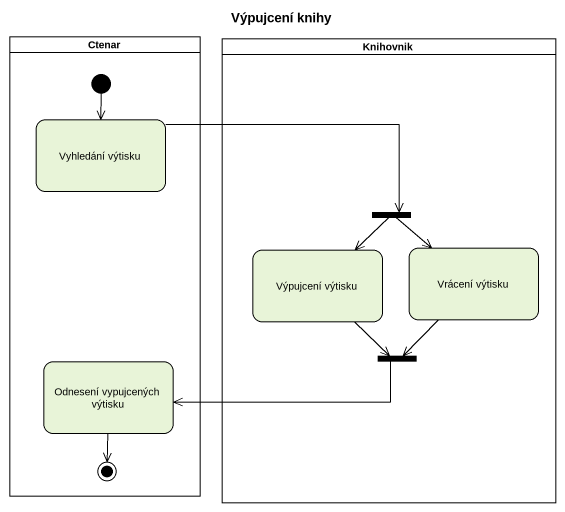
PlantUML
@startuml
title Výpujcení knihy
hide empty description
state Ctenar <<partition>> {
  state "Vyhledání výtisku" as Vyhledání_výtisku
  state "Odnesení vypujcených výtisku" as Odnesení_vypujcených_výtisku
  [*] --> Vyhledání_výtisku
  Odnesení_vypujcených_výtisku --> [*]
}
state Knihovnik <<partition>> {
  state "Výpujcení výtisku" as Výpujcení_výtisku
  state fork1 <<fork>>
  state "Vrácení výtisku" as Vrácení_výtisku
  state fork2 <<join>>
}
Vyhledání_výtisku -right-> fork1
Výpujcení_výtisku --> fork2
fork1 --> Výpujcení_výtisku
fork1 --> Vrácení_výtisku
Vrácení_výtisku --> fork2
fork2 -left-> Odnesení_vypujcených_výtisku
@enduml
